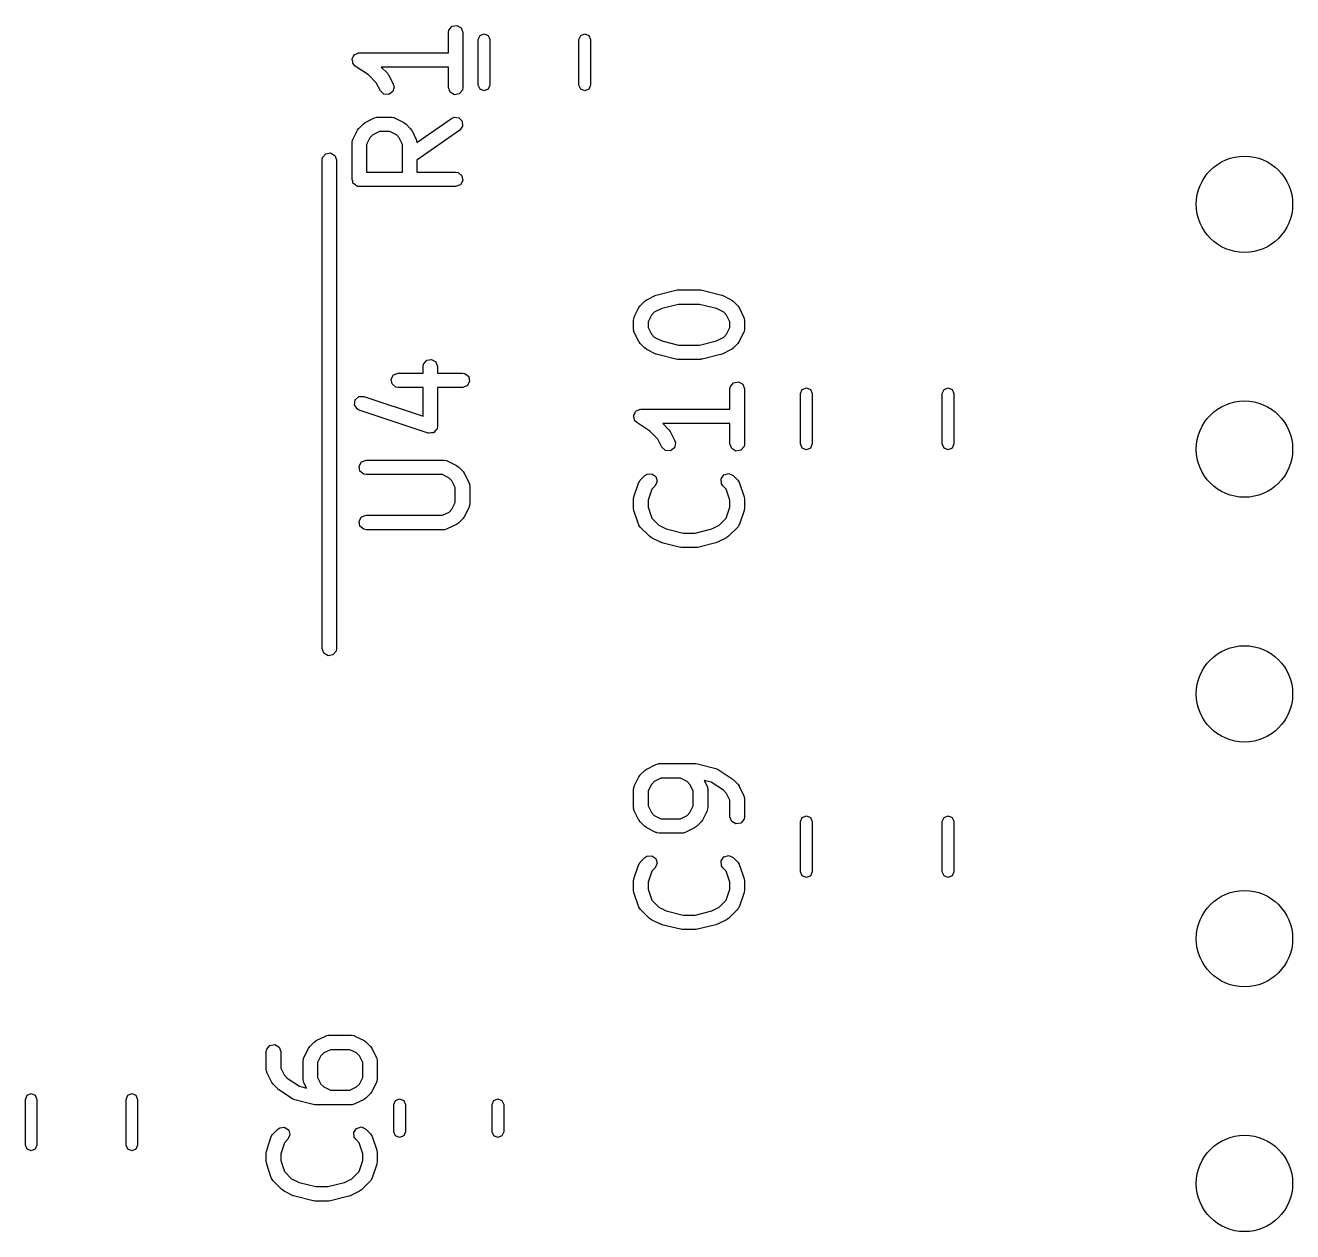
# Model space of a CAD drawing. Extents: x 123 to 179.1, y -123.4 to -75.1.
# Drawn here: x 165.79 to 178.94, y -121.78 to -109.27 of the extents above; entities that cross this region are included whole.
import ezdxf

# ---------------------------------------------------------------- set-up
doc = ezdxf.new("R2010")
doc.units = 0
doc.layers.add('BLACK', color=7, linetype='CONTINUOUS')

msp = doc.modelspace()

# ---------------------------------------------------------------- linework, layer by layer
at = {"layer": 'BLACK', "linetype": 'CONTINUOUS'}
for p, q in [((170.176, -109.342), (170.181, -109.317)), ((170.176, -109.553), (170.176, -109.342)), ((170.181, -109.317), (170.214, -109.277)), ((170.214, -109.277), (170.264, -109.268)), ((170.264, -109.268), (170.309, -109.294)), ((170.309, -109.294), (170.326, -109.342)), ((170.326, -109.342), (170.326, -109.914)), ((170.486, -109.415), (170.504, -109.372)), ((170.504, -109.372), (170.546, -109.355)), ((170.546, -109.355), (170.589, -109.372)), ((170.589, -109.372), (170.606, -109.415)), ((171.531, -109.415), (171.549, -109.372)), ((171.549, -109.372), (171.591, -109.355)), ((171.591, -109.355), (171.634, -109.372)), ((171.634, -109.372), (171.651, -109.415)), ((170.486, -109.889), (170.486, -109.415)), ((170.606, -109.415), (170.606, -109.889)), ((171.531, -109.889), (171.531, -109.415)), ((171.651, -109.415), (171.651, -109.889)), ((169.177, -109.623), (169.178, -109.619)), ((169.183, -109.644), (169.177, -109.623)), ((169.178, -109.615), (169.188, -109.596)), ((169.178, -109.619), (169.178, -109.615)), ((169.186, -109.665), (169.183, -109.644)), ((169.188, -109.596), (169.197, -109.576)), ((169.197, -109.576), (169.201, -109.574)), ((169.201, -109.574), (169.203, -109.571)), ((169.203, -109.571), (169.224, -109.563)), ((169.224, -109.563), (169.243, -109.553)), ((169.243, -109.553), (169.247, -109.554)), ((169.247, -109.554), (169.251, -109.553)), ((169.251, -109.553), (170.176, -109.553)), ((169.19, -109.668), (169.186, -109.665)), ((169.191, -109.672), (169.19, -109.668)), ((169.21, -109.69), (169.191, -109.672)), ((169.346, -109.782), (169.21, -109.69)), ((169.428, -109.863), (169.346, -109.782)), ((170.176, -109.703), (169.48, -109.703)), ((169.48, -109.703), (169.543, -109.765)), ((169.543, -109.765), (169.555, -109.784)), ((169.555, -109.784), (169.557, -109.785)), ((169.557, -109.785), (169.604, -109.88)), ((170.176, -109.914), (170.176, -109.703)), ((169.47, -109.947), (169.428, -109.863)), ((169.612, -109.905), (169.6, -109.955)), ((169.604, -109.88), (169.612, -109.905)), ((170.194, -109.962), (170.176, -109.914)), ((170.326, -109.914), (170.322, -109.939)), ((170.504, -109.931), (170.486, -109.889)), ((170.606, -109.889), (170.589, -109.931)), ((171.549, -109.931), (171.531, -109.889)), ((171.651, -109.889), (171.634, -109.931)), ((169.507, -109.983), (169.47, -109.947)), ((169.558, -109.986), (169.507, -109.983)), ((169.6, -109.955), (169.558, -109.986)), ((170.238, -109.988), (170.194, -109.962)), ((170.289, -109.979), (170.238, -109.988)), ((170.322, -109.939), (170.289, -109.979)), ((170.546, -109.949), (170.504, -109.931)), ((170.589, -109.931), (170.546, -109.949)), ((171.591, -109.949), (171.549, -109.931)), ((171.634, -109.931), (171.591, -109.949)), ((169.246, -110.337), (169.294, -110.289)), ((169.294, -110.289), (169.312, -110.276)), ((169.312, -110.276), (169.313, -110.275)), ((169.313, -110.275), (169.408, -110.228)), ((169.408, -110.228), (169.433, -110.22)), ((169.433, -110.22), (169.438, -110.221)), ((169.438, -110.221), (169.442, -110.22)), ((169.442, -110.22), (169.585, -110.22)), ((169.585, -110.22), (169.61, -110.224)), ((169.61, -110.224), (169.614, -110.227)), ((169.614, -110.227), (169.618, -110.228)), ((169.618, -110.228), (169.713, -110.275)), ((169.713, -110.275), (169.732, -110.289)), ((169.732, -110.289), (169.733, -110.289)), ((169.733, -110.289), (169.781, -110.337)), ((169.85, -110.484), (170.208, -110.233)), ((170.208, -110.233), (170.232, -110.222)), ((170.232, -110.222), (170.283, -110.227)), ((170.283, -110.227), (170.319, -110.263)), ((170.319, -110.263), (170.324, -110.314)), ((169.184, -110.452), (169.232, -110.356)), ((169.232, -110.356), (169.245, -110.338)), ((169.245, -110.338), (169.246, -110.337)), ((169.361, -110.434), (169.326, -110.503)), ((169.391, -110.404), (169.361, -110.434)), ((169.46, -110.37), (169.391, -110.404)), ((169.567, -110.37), (169.46, -110.37)), ((169.636, -110.404), (169.567, -110.37)), ((169.666, -110.434), (169.636, -110.404)), ((169.7, -110.503), (169.666, -110.434)), ((169.781, -110.337), (169.793, -110.355)), ((169.793, -110.355), (169.795, -110.356)), ((169.795, -110.356), (169.842, -110.452)), ((170.294, -110.356), (169.85, -110.667)), ((170.324, -110.314), (170.294, -110.356)), ((169.176, -110.485), (169.181, -110.459)), ((169.176, -110.866), (169.176, -110.485)), ((169.181, -110.459), (169.184, -110.456)), ((169.184, -110.456), (169.184, -110.452)), ((169.326, -110.503), (169.326, -110.791)), ((169.7, -110.791), (169.7, -110.503)), ((169.842, -110.452), (169.85, -110.477)), ((169.85, -110.477), (169.849, -110.481)), ((169.849, -110.481), (169.85, -110.484)), ((168.865, -110.665), (168.87, -110.639)), ((168.865, -115.735), (168.865, -110.665)), ((168.87, -110.639), (168.903, -110.6)), ((168.903, -110.6), (168.953, -110.591)), ((168.953, -110.591), (168.997, -110.617)), ((168.997, -110.617), (169.015, -110.665)), ((169.015, -110.665), (169.015, -115.735)), ((169.85, -110.667), (169.85, -110.791)), ((169.326, -110.791), (169.7, -110.791)), ((169.85, -110.791), (170.251, -110.791)), ((170.251, -110.791), (170.277, -110.796)), ((170.277, -110.796), (170.316, -110.829)), ((170.316, -110.829), (170.325, -110.879)), ((169.183, -110.884), (169.176, -110.866)), ((169.186, -110.904), (169.183, -110.884)), ((169.192, -110.908), (169.186, -110.904)), ((169.194, -110.914), (169.192, -110.908)), ((169.211, -110.924), (169.194, -110.914)), ((169.226, -110.937), (169.211, -110.924)), ((169.235, -110.938), (169.226, -110.937)), ((169.238, -110.94), (169.235, -110.938)), ((169.242, -110.939), (169.238, -110.94)), ((169.251, -110.941), (169.242, -110.939)), ((170.251, -110.941), (169.251, -110.941)), ((170.3, -110.924), (170.251, -110.941)), ((170.325, -110.879), (170.3, -110.924)), ((172.345, -112.063), (172.535, -112.015)), ((172.535, -112.015), (172.55, -112.014)), ((172.55, -112.014), (172.553, -112.013)), ((172.553, -112.013), (172.791, -112.013)), ((172.791, -112.013), (172.806, -112.016)), ((172.806, -112.016), (172.81, -112.015)), ((172.81, -112.015), (173, -112.063)), ((172.167, -112.178), (172.215, -112.13)), ((172.215, -112.13), (172.233, -112.117)), ((172.233, -112.117), (172.234, -112.116)), ((172.234, -112.116), (172.329, -112.069)), ((172.329, -112.069), (172.342, -112.065)), ((172.342, -112.065), (172.345, -112.063)), ((173, -112.063), (173.012, -112.068)), ((173.012, -112.068), (173.015, -112.069)), ((173.015, -112.069), (173.111, -112.116)), ((173.111, -112.116), (173.129, -112.13)), ((173.129, -112.13), (173.13, -112.13)), ((173.13, -112.13), (173.178, -112.178)), ((172.105, -112.293), (172.153, -112.197)), ((172.153, -112.197), (172.166, -112.179)), ((172.166, -112.179), (172.167, -112.178)), ((172.282, -112.275), (172.247, -112.344)), ((172.312, -112.245), (172.282, -112.275)), ((172.389, -112.206), (172.312, -112.245)), ((172.563, -112.163), (172.389, -112.206)), ((172.782, -112.163), (172.563, -112.163)), ((172.956, -112.206), (172.782, -112.163)), ((173.033, -112.245), (172.956, -112.206)), ((173.063, -112.275), (173.033, -112.245)), ((173.097, -112.344), (173.063, -112.275)), ((173.178, -112.178), (173.191, -112.196)), ((173.191, -112.196), (173.192, -112.197)), ((173.192, -112.197), (173.239, -112.293)), ((172.097, -112.326), (172.102, -112.301)), ((172.097, -112.421), (172.097, -112.326)), ((172.102, -112.301), (172.105, -112.297)), ((172.105, -112.297), (172.105, -112.293)), ((172.247, -112.344), (172.247, -112.404)), ((172.247, -112.404), (172.282, -112.472)), ((173.063, -112.472), (173.097, -112.404)), ((173.097, -112.404), (173.097, -112.344)), ((173.239, -112.293), (173.247, -112.318)), ((173.247, -112.318), (173.246, -112.322)), ((173.246, -112.322), (173.247, -112.326)), ((173.247, -112.326), (173.247, -112.421)), ((172.099, -112.426), (172.097, -112.421)), ((172.098, -112.43), (172.099, -112.426)), ((172.105, -112.455), (172.098, -112.43)), ((172.153, -112.55), (172.105, -112.455)), ((172.282, -112.472), (172.312, -112.503)), ((172.312, -112.503), (172.389, -112.541)), ((172.389, -112.541), (172.563, -112.585)), ((172.782, -112.585), (172.956, -112.541)), ((172.956, -112.541), (173.033, -112.503)), ((173.033, -112.503), (173.063, -112.472)), ((173.239, -112.455), (173.192, -112.55)), ((173.24, -112.451), (173.239, -112.455)), ((173.243, -112.447), (173.24, -112.451)), ((173.247, -112.421), (173.243, -112.447)), ((172.154, -112.551), (172.153, -112.55)), ((172.167, -112.57), (172.154, -112.551)), ((172.215, -112.617), (172.167, -112.57)), ((172.216, -112.618), (172.215, -112.617)), ((172.234, -112.631), (172.216, -112.618)), ((172.329, -112.679), (172.234, -112.631)), ((172.563, -112.585), (172.782, -112.585)), ((173.111, -112.631), (173.015, -112.679)), ((173.112, -112.63), (173.111, -112.631)), ((173.13, -112.617), (173.112, -112.63)), ((173.178, -112.57), (173.13, -112.617)), ((173.192, -112.55), (173.178, -112.568)), ((173.178, -112.568), (173.178, -112.57)), ((169.914, -112.808), (169.919, -112.782)), ((169.914, -112.876), (169.914, -112.808)), ((169.919, -112.782), (169.952, -112.743)), ((169.952, -112.743), (170.002, -112.734)), ((170.002, -112.734), (170.046, -112.76)), ((170.046, -112.76), (170.064, -112.808)), ((170.064, -112.808), (170.064, -112.876)), ((172.333, -112.679), (172.329, -112.679)), ((172.345, -112.685), (172.333, -112.679)), ((172.535, -112.732), (172.345, -112.685)), ((172.539, -112.732), (172.535, -112.732)), ((172.553, -112.735), (172.539, -112.732)), ((172.791, -112.735), (172.553, -112.735)), ((172.795, -112.733), (172.791, -112.735)), ((172.81, -112.732), (172.795, -112.733)), ((173, -112.685), (172.81, -112.732)), ((173.003, -112.683), (173, -112.685)), ((173.015, -112.679), (173.003, -112.683)), ((169.582, -112.938), (169.608, -112.893)), ((169.591, -112.988), (169.582, -112.938)), ((169.608, -112.893), (169.656, -112.876)), ((169.656, -112.876), (169.914, -112.876)), ((170.064, -112.876), (170.322, -112.876)), ((170.322, -112.876), (170.348, -112.88)), ((170.348, -112.88), (170.387, -112.913)), ((170.387, -112.913), (170.396, -112.964)), ((169.63, -113.021), (169.591, -112.988)), ((169.656, -113.026), (169.63, -113.021)), ((169.914, -113.026), (169.656, -113.026)), ((169.914, -113.323), (169.914, -113.026)), ((170.322, -113.026), (170.064, -113.026)), ((170.064, -113.026), (170.064, -113.427)), ((170.371, -113.008), (170.322, -113.026)), ((170.396, -112.964), (170.371, -113.008)), ((173.097, -113.04), (173.102, -113.015)), ((173.097, -113.251), (173.097, -113.04)), ((173.102, -113.015), (173.135, -112.976)), ((173.135, -112.976), (173.185, -112.967)), ((173.185, -112.967), (173.23, -112.992)), ((173.23, -112.992), (173.247, -113.04)), ((173.247, -113.04), (173.247, -113.612)), ((173.83, -113.089), (173.848, -113.046)), ((173.848, -113.046), (173.89, -113.029)), ((173.89, -113.029), (173.932, -113.046)), ((173.932, -113.046), (173.95, -113.089)), ((175.3, -113.089), (175.318, -113.046)), ((175.318, -113.046), (175.36, -113.029)), ((175.36, -113.029), (175.402, -113.046)), ((175.402, -113.046), (175.42, -113.089)), ((169.201, -113.204), (169.209, -113.153)), ((169.228, -113.248), (169.201, -113.204)), ((169.209, -113.153), (169.247, -113.119)), ((169.247, -113.119), (169.298, -113.118)), ((169.298, -113.118), (169.914, -113.323)), ((173.83, -113.611), (173.83, -113.089)), ((173.95, -113.089), (173.95, -113.611)), ((175.3, -113.611), (175.3, -113.089)), ((175.42, -113.089), (175.42, -113.611)), ((169.251, -113.26), (169.228, -113.248)), ((169.965, -113.498), (169.251, -113.26)), ((172.098, -113.321), (172.099, -113.317)), ((172.104, -113.342), (172.098, -113.321)), ((172.099, -113.313), (172.109, -113.294)), ((172.099, -113.317), (172.099, -113.313)), ((172.109, -113.294), (172.118, -113.274)), ((172.118, -113.274), (172.122, -113.272)), ((172.122, -113.272), (172.124, -113.269)), ((172.124, -113.269), (172.145, -113.261)), ((172.145, -113.261), (172.164, -113.252)), ((172.164, -113.252), (172.168, -113.253)), ((172.168, -113.253), (172.172, -113.251)), ((172.172, -113.251), (173.097, -113.251)), ((170.055, -113.463), (170.04, -113.476)), ((170.056, -113.457), (170.055, -113.463)), ((170.06, -113.453), (170.056, -113.457)), ((170.064, -113.427), (170.06, -113.453)), ((172.107, -113.364), (172.104, -113.342)), ((172.111, -113.366), (172.107, -113.364)), ((172.112, -113.371), (172.111, -113.366)), ((172.131, -113.389), (172.112, -113.371)), ((172.267, -113.48), (172.131, -113.389)), ((173.097, -113.401), (172.401, -113.401)), ((172.401, -113.401), (172.464, -113.464)), ((172.464, -113.464), (172.476, -113.482)), ((173.097, -113.612), (173.097, -113.401)), ((169.971, -113.498), (169.965, -113.498)), ((169.976, -113.501), (169.971, -113.498)), ((169.996, -113.497), (169.976, -113.501)), ((170.017, -113.497), (169.996, -113.497)), ((170.021, -113.493), (170.017, -113.497)), ((170.027, -113.492), (170.021, -113.493)), ((170.04, -113.476), (170.027, -113.492)), ((172.349, -113.561), (172.267, -113.48)), ((172.391, -113.645), (172.349, -113.561)), ((172.476, -113.482), (172.478, -113.483)), ((172.478, -113.483), (172.525, -113.578)), ((172.525, -113.578), (172.533, -113.603)), ((172.428, -113.681), (172.391, -113.645)), ((172.479, -113.684), (172.428, -113.681)), ((172.521, -113.653), (172.479, -113.684)), ((172.533, -113.603), (172.521, -113.653)), ((173.115, -113.66), (173.097, -113.612)), ((173.159, -113.686), (173.115, -113.66)), ((173.21, -113.677), (173.159, -113.686)), ((173.243, -113.638), (173.21, -113.677)), ((173.247, -113.612), (173.243, -113.638)), ((173.848, -113.654), (173.83, -113.611)), ((173.89, -113.671), (173.848, -113.654)), ((173.932, -113.654), (173.89, -113.671)), ((173.95, -113.611), (173.932, -113.654)), ((175.318, -113.654), (175.3, -113.611)), ((175.36, -113.671), (175.318, -113.654)), ((175.402, -113.654), (175.36, -113.671)), ((175.42, -113.611), (175.402, -113.654)), ((169.249, -113.842), (169.274, -113.798)), ((169.257, -113.893), (169.249, -113.842)), ((169.274, -113.798), (169.322, -113.78)), ((169.322, -113.78), (170.132, -113.78)), ((170.132, -113.78), (170.158, -113.785)), ((170.158, -113.785), (170.161, -113.788)), ((170.161, -113.788), (170.165, -113.788)), ((170.165, -113.788), (170.261, -113.836)), ((170.261, -113.836), (170.279, -113.849)), ((170.279, -113.849), (170.28, -113.85)), ((170.28, -113.85), (170.328, -113.898)), ((169.297, -113.926), (169.257, -113.893)), ((169.322, -113.93), (169.297, -113.926)), ((170.114, -113.93), (169.322, -113.93)), ((170.183, -113.965), (170.114, -113.93)), ((170.213, -113.995), (170.183, -113.965)), ((170.328, -113.898), (170.341, -113.916)), ((170.341, -113.916), (170.342, -113.917)), ((170.342, -113.917), (170.389, -114.012)), ((172.161, -113.994), (172.165, -113.992)), ((172.165, -113.992), (172.167, -113.987)), ((172.167, -113.987), (172.215, -113.94)), ((172.215, -113.94), (172.236, -113.925)), ((172.236, -113.925), (172.287, -113.92)), ((172.287, -113.92), (172.329, -113.95)), ((172.329, -113.95), (172.342, -113.999)), ((173.005, -113.973), (173.034, -113.931)), ((173.009, -114.025), (173.005, -113.973)), ((173.034, -113.931), (173.084, -113.918)), ((173.084, -113.918), (173.13, -113.94)), ((173.13, -113.94), (173.178, -113.987)), ((173.178, -113.987), (173.193, -114.009)), ((170.247, -114.064), (170.213, -113.995)), ((170.247, -114.219), (170.247, -114.064)), ((170.389, -114.012), (170.397, -114.037)), ((170.397, -114.037), (170.396, -114.042)), ((170.396, -114.042), (170.397, -114.046)), ((170.397, -114.046), (170.397, -114.236)), ((172.101, -114.16), (172.149, -114.017)), ((172.149, -114.017), (172.161, -113.994)), ((172.286, -114.081), (172.247, -114.196)), ((172.321, -114.046), (172.286, -114.081)), ((172.342, -113.999), (172.321, -114.046)), ((173.024, -114.046), (173.009, -114.025)), ((173.059, -114.081), (173.024, -114.046)), ((173.097, -114.196), (173.059, -114.081)), ((173.193, -114.009), (173.193, -114.013)), ((173.193, -114.013), (173.196, -114.017)), ((173.196, -114.017), (173.244, -114.16)), ((170.213, -114.287), (170.247, -114.219)), ((170.397, -114.236), (170.393, -114.262)), ((172.097, -114.183), (172.101, -114.161)), ((172.097, -114.279), (172.097, -114.183)), ((172.101, -114.161), (172.101, -114.16)), ((172.247, -114.196), (172.247, -114.266)), ((173.097, -114.266), (173.097, -114.196)), ((173.244, -114.16), (173.247, -114.182)), ((173.247, -114.182), (173.247, -114.183)), ((173.247, -114.183), (173.247, -114.279)), ((169.249, -114.414), (169.274, -114.369)), ((169.274, -114.369), (169.322, -114.352)), ((169.322, -114.352), (170.114, -114.352)), ((170.114, -114.352), (170.183, -114.318)), ((170.183, -114.318), (170.213, -114.287)), ((170.328, -114.385), (170.28, -114.432)), ((170.342, -114.365), (170.328, -114.383)), ((170.328, -114.383), (170.328, -114.385)), ((170.389, -114.27), (170.342, -114.365)), ((170.39, -114.266), (170.389, -114.27)), ((170.393, -114.262), (170.39, -114.266)), ((172.098, -114.28), (172.097, -114.279)), ((172.101, -114.302), (172.098, -114.28)), ((172.149, -114.445), (172.101, -114.302)), ((172.247, -114.266), (172.286, -114.381)), ((172.286, -114.381), (172.36, -114.455)), ((172.985, -114.455), (173.059, -114.381)), ((173.059, -114.381), (173.097, -114.266)), ((173.244, -114.302), (173.196, -114.445)), ((173.247, -114.279), (173.243, -114.301)), ((173.243, -114.301), (173.244, -114.302)), ((169.257, -114.464), (169.249, -114.414)), ((169.297, -114.497), (169.257, -114.464)), ((169.322, -114.502), (169.297, -114.497)), ((170.132, -114.502), (169.322, -114.502)), ((170.136, -114.5), (170.132, -114.502)), ((170.14, -114.501), (170.136, -114.5)), ((170.165, -114.494), (170.14, -114.501)), ((170.261, -114.446), (170.165, -114.494)), ((170.262, -114.445), (170.261, -114.446)), ((170.28, -114.432), (170.262, -114.445)), ((172.152, -114.449), (172.149, -114.445)), ((172.152, -114.453), (172.152, -114.449)), ((172.167, -114.474), (172.152, -114.453)), ((172.262, -114.57), (172.167, -114.474)), ((172.36, -114.455), (172.437, -114.494)), ((172.437, -114.494), (172.61, -114.537)), ((172.735, -114.537), (172.908, -114.494)), ((172.908, -114.494), (172.985, -114.455)), ((173.178, -114.474), (173.083, -114.57)), ((173.18, -114.47), (173.178, -114.474)), ((173.184, -114.468), (173.18, -114.47)), ((173.196, -114.445), (173.184, -114.468)), ((172.264, -114.57), (172.262, -114.57)), ((172.282, -114.584), (172.264, -114.57)), ((172.377, -114.631), (172.282, -114.584)), ((172.38, -114.632), (172.377, -114.631)), ((172.392, -114.637), (172.38, -114.632)), ((172.583, -114.685), (172.392, -114.637)), ((172.61, -114.537), (172.735, -114.537)), ((172.952, -114.637), (172.762, -114.685)), ((172.955, -114.635), (172.952, -114.637)), ((172.968, -114.631), (172.955, -114.635)), ((173.063, -114.584), (172.968, -114.631)), ((173.064, -114.583), (173.063, -114.584)), ((173.083, -114.57), (173.064, -114.583)), ((172.586, -114.684), (172.583, -114.685)), ((172.601, -114.687), (172.586, -114.684)), ((172.744, -114.687), (172.601, -114.687)), ((172.747, -114.686), (172.744, -114.687)), ((172.762, -114.685), (172.747, -114.686)), ((168.883, -115.783), (168.865, -115.735)), ((168.927, -115.809), (168.883, -115.783)), ((168.977, -115.8), (168.927, -115.809)), ((169.01, -115.761), (168.977, -115.8)), ((169.015, -115.735), (169.01, -115.761)), ((172.167, -117.046), (172.215, -116.999)), ((172.215, -116.999), (172.233, -116.986)), ((172.233, -116.986), (172.234, -116.985)), ((172.234, -116.985), (172.329, -116.937)), ((172.329, -116.937), (172.354, -116.93)), ((172.354, -116.93), (172.359, -116.931)), ((172.359, -116.931), (172.363, -116.929)), ((172.363, -116.929), (172.744, -116.929)), ((172.744, -116.929), (172.759, -116.932)), ((172.759, -116.932), (172.762, -116.932)), ((172.762, -116.932), (172.952, -116.979)), ((172.952, -116.979), (172.975, -116.989)), ((172.975, -116.989), (172.976, -116.989)), ((172.976, -116.989), (173.119, -117.085)), ((172.105, -117.161), (172.153, -117.066)), ((172.153, -117.066), (172.166, -117.048)), ((172.166, -117.048), (172.167, -117.046)), ((172.282, -117.144), (172.247, -117.212)), ((172.312, -117.114), (172.282, -117.144)), ((172.381, -117.079), (172.312, -117.114)), ((172.583, -117.079), (172.381, -117.079)), ((172.652, -117.114), (172.583, -117.079)), ((172.682, -117.144), (172.652, -117.114)), ((172.716, -117.212), (172.682, -117.144)), ((172.903, -117.122), (172.829, -117.103)), ((172.829, -117.103), (172.859, -117.161)), ((173.029, -117.205), (172.903, -117.122)), ((173.119, -117.085), (173.127, -117.093)), ((173.127, -117.093), (173.13, -117.094)), ((173.13, -117.094), (173.178, -117.142)), ((173.178, -117.142), (173.191, -117.16)), ((172.097, -117.195), (172.102, -117.169)), ((172.097, -117.385), (172.097, -117.195)), ((172.102, -117.169), (172.105, -117.166)), ((172.105, -117.166), (172.105, -117.161)), ((172.247, -117.212), (172.247, -117.368)), ((172.716, -117.368), (172.716, -117.212)), ((172.859, -117.161), (172.866, -117.186)), ((172.866, -117.186), (172.865, -117.191)), ((172.865, -117.191), (172.866, -117.195)), ((172.866, -117.195), (172.866, -117.385)), ((173.063, -117.239), (173.029, -117.205)), ((173.097, -117.308), (173.063, -117.239)), ((173.191, -117.16), (173.192, -117.161)), ((173.192, -117.161), (173.239, -117.256)), ((173.239, -117.256), (173.247, -117.281)), ((172.099, -117.389), (172.097, -117.385)), ((172.098, -117.394), (172.099, -117.389)), ((172.105, -117.419), (172.098, -117.394)), ((172.247, -117.368), (172.282, -117.436)), ((172.682, -117.436), (172.716, -117.368)), ((172.862, -117.411), (172.859, -117.414)), ((172.866, -117.385), (172.862, -117.411)), ((173.097, -117.48), (173.097, -117.308)), ((173.247, -117.281), (173.246, -117.286)), ((173.246, -117.286), (173.247, -117.29)), ((173.247, -117.29), (173.247, -117.48)), ((172.153, -117.514), (172.105, -117.419)), ((172.154, -117.515), (172.153, -117.514)), ((172.167, -117.534), (172.154, -117.515)), ((172.215, -117.581), (172.167, -117.534)), ((172.282, -117.436), (172.312, -117.466)), ((172.312, -117.466), (172.381, -117.501)), ((172.381, -117.501), (172.583, -117.501)), ((172.583, -117.501), (172.652, -117.466)), ((172.652, -117.466), (172.682, -117.436)), ((172.797, -117.534), (172.749, -117.581)), ((172.798, -117.532), (172.797, -117.534)), ((172.811, -117.514), (172.798, -117.532)), ((172.859, -117.419), (172.811, -117.514)), ((172.859, -117.414), (172.859, -117.419)), ((173.115, -117.529), (173.097, -117.48)), ((173.159, -117.554), (173.115, -117.529)), ((173.243, -117.506), (173.21, -117.545)), ((173.247, -117.48), (173.243, -117.506)), ((173.83, -117.529), (173.848, -117.486)), ((173.83, -118.051), (173.83, -117.529)), ((173.848, -117.486), (173.89, -117.469)), ((173.89, -117.469), (173.932, -117.486)), ((173.932, -117.486), (173.95, -117.529)), ((173.95, -117.529), (173.95, -118.051)), ((175.3, -117.529), (175.318, -117.486)), ((175.3, -118.051), (175.3, -117.529)), ((175.318, -117.486), (175.36, -117.469)), ((175.36, -117.469), (175.402, -117.486)), ((175.402, -117.486), (175.42, -117.529)), ((175.42, -117.529), (175.42, -118.051)), ((172.216, -117.582), (172.215, -117.581)), ((172.234, -117.595), (172.216, -117.582)), ((172.329, -117.643), (172.234, -117.595)), ((172.334, -117.643), (172.329, -117.643)), ((172.337, -117.646), (172.334, -117.643)), ((172.363, -117.651), (172.337, -117.646)), ((172.601, -117.651), (172.363, -117.651)), ((172.605, -117.649), (172.601, -117.651)), ((172.61, -117.65), (172.605, -117.649)), ((172.634, -117.643), (172.61, -117.65)), ((172.73, -117.595), (172.634, -117.643)), ((172.731, -117.594), (172.73, -117.595)), ((172.749, -117.581), (172.731, -117.594)), ((173.21, -117.545), (173.159, -117.554)), ((172.167, -117.951), (172.215, -117.904)), ((172.215, -117.904), (172.236, -117.889)), ((172.236, -117.889), (172.287, -117.884)), ((172.287, -117.884), (172.329, -117.914)), ((172.329, -117.914), (172.342, -117.963)), ((173.005, -117.937), (173.034, -117.895)), ((173.009, -117.988), (173.005, -117.937)), ((173.034, -117.895), (173.084, -117.882)), ((173.084, -117.882), (173.13, -117.904)), ((173.13, -117.904), (173.178, -117.951)), ((172.101, -118.123), (172.149, -117.981)), ((172.149, -117.981), (172.161, -117.958)), ((172.161, -117.958), (172.165, -117.955)), ((172.165, -117.955), (172.167, -117.951)), ((172.286, -118.045), (172.247, -118.159)), ((172.321, -118.01), (172.286, -118.045)), ((172.342, -117.963), (172.321, -118.01)), ((173.024, -118.01), (173.009, -117.988)), ((173.059, -118.045), (173.024, -118.01)), ((173.097, -118.159), (173.059, -118.045)), ((173.178, -117.951), (173.193, -117.973)), ((173.193, -117.973), (173.193, -117.977)), ((173.193, -117.977), (173.196, -117.981)), ((173.196, -117.981), (173.244, -118.123)), ((173.848, -118.094), (173.83, -118.051)), ((173.95, -118.051), (173.932, -118.094)), ((175.318, -118.094), (175.3, -118.051)), ((175.42, -118.051), (175.402, -118.094)), ((172.097, -118.147), (172.101, -118.125)), ((172.097, -118.242), (172.097, -118.147)), ((172.101, -118.125), (172.101, -118.123)), ((172.247, -118.159), (172.247, -118.23)), ((173.097, -118.23), (173.097, -118.159)), ((173.244, -118.123), (173.247, -118.146)), ((173.247, -118.146), (173.247, -118.147)), ((173.247, -118.147), (173.247, -118.242)), ((173.89, -118.111), (173.848, -118.094)), ((173.932, -118.094), (173.89, -118.111)), ((175.36, -118.111), (175.318, -118.094)), ((175.402, -118.094), (175.36, -118.111)), ((172.098, -118.244), (172.097, -118.242)), ((172.101, -118.266), (172.098, -118.244)), ((172.149, -118.409), (172.101, -118.266)), ((172.247, -118.23), (172.286, -118.345)), ((173.059, -118.345), (173.097, -118.23)), ((173.244, -118.266), (173.196, -118.409)), ((173.247, -118.242), (173.243, -118.264)), ((173.243, -118.264), (173.244, -118.266)), ((172.152, -118.412), (172.149, -118.409)), ((172.152, -118.417), (172.152, -118.412)), ((172.167, -118.438), (172.152, -118.417)), ((172.262, -118.534), (172.167, -118.438)), ((172.286, -118.345), (172.36, -118.419)), ((172.36, -118.419), (172.437, -118.457)), ((172.437, -118.457), (172.61, -118.501)), ((172.735, -118.501), (172.908, -118.457)), ((172.908, -118.457), (172.985, -118.419)), ((172.985, -118.419), (173.059, -118.345)), ((173.178, -118.438), (173.083, -118.534)), ((173.18, -118.434), (173.178, -118.438)), ((173.184, -118.432), (173.18, -118.434)), ((173.196, -118.409), (173.184, -118.432)), ((172.264, -118.534), (172.262, -118.534)), ((172.282, -118.548), (172.264, -118.534)), ((172.377, -118.595), (172.282, -118.548)), ((172.61, -118.501), (172.735, -118.501)), ((173.063, -118.548), (172.968, -118.595)), ((173.064, -118.546), (173.063, -118.548)), ((173.083, -118.534), (173.064, -118.546)), ((172.38, -118.596), (172.377, -118.595)), ((172.392, -118.601), (172.38, -118.596)), ((172.583, -118.648), (172.392, -118.601)), ((172.586, -118.648), (172.583, -118.648)), ((172.601, -118.651), (172.586, -118.648)), ((172.744, -118.651), (172.601, -118.651)), ((172.747, -118.65), (172.744, -118.651)), ((172.762, -118.648), (172.747, -118.65)), ((172.952, -118.601), (172.762, -118.648)), ((172.955, -118.599), (172.952, -118.601)), ((172.968, -118.595), (172.955, -118.599)), ((168.805, -119.802), (168.9, -119.755)), ((168.9, -119.755), (168.925, -119.747)), ((168.925, -119.747), (168.93, -119.748)), ((168.93, -119.748), (168.934, -119.747)), ((168.934, -119.747), (169.172, -119.747)), ((169.172, -119.747), (169.198, -119.751)), ((169.198, -119.751), (169.201, -119.754)), ((169.201, -119.754), (169.205, -119.755)), ((169.205, -119.755), (169.301, -119.802)), ((168.287, -119.917), (168.292, -119.891)), ((168.292, -119.891), (168.325, -119.852)), ((168.325, -119.852), (168.375, -119.843)), ((168.375, -119.843), (168.42, -119.869)), ((168.42, -119.869), (168.437, -119.917)), ((168.676, -119.979), (168.724, -119.883)), ((168.724, -119.883), (168.737, -119.865)), ((168.737, -119.865), (168.738, -119.864)), ((168.738, -119.864), (168.786, -119.816)), ((168.786, -119.816), (168.804, -119.804)), ((168.804, -119.804), (168.805, -119.802)), ((168.952, -119.897), (168.883, -119.931)), ((169.154, -119.897), (168.952, -119.897)), ((169.223, -119.931), (169.154, -119.897)), ((169.301, -119.802), (169.319, -119.816)), ((169.319, -119.816), (169.32, -119.816)), ((169.32, -119.816), (169.368, -119.864)), ((169.368, -119.864), (169.381, -119.882)), ((169.381, -119.882), (169.382, -119.883)), ((169.382, -119.883), (169.429, -119.979)), ((168.287, -120.107), (168.287, -119.917)), ((168.437, -119.917), (168.437, -120.09)), ((168.668, -120.012), (168.673, -119.987)), ((168.668, -120.203), (168.668, -120.012)), ((168.673, -119.987), (168.676, -119.983)), ((168.676, -119.983), (168.676, -119.979)), ((168.853, -119.961), (168.818, -120.03)), ((168.818, -120.03), (168.818, -120.185)), ((168.883, -119.931), (168.853, -119.961)), ((169.253, -119.961), (169.223, -119.931)), ((169.287, -120.03), (169.253, -119.961)), ((169.287, -120.185), (169.287, -120.03)), ((169.429, -119.979), (169.437, -120.004)), ((169.437, -120.004), (169.436, -120.008)), ((169.436, -120.008), (169.437, -120.012)), ((169.437, -120.012), (169.437, -120.203)), ((168.289, -120.112), (168.287, -120.107)), ((168.288, -120.116), (168.289, -120.112)), ((168.295, -120.141), (168.288, -120.116)), ((168.343, -120.236), (168.295, -120.141)), ((168.437, -120.09), (168.472, -120.158)), ((168.472, -120.158), (168.505, -120.192)), ((168.344, -120.237), (168.343, -120.236)), ((168.357, -120.256), (168.344, -120.237)), ((168.405, -120.303), (168.357, -120.256)), ((168.408, -120.305), (168.405, -120.303)), ((168.505, -120.192), (168.631, -120.276)), ((168.631, -120.276), (168.705, -120.295)), ((168.67, -120.207), (168.668, -120.203)), ((168.669, -120.211), (168.67, -120.207)), ((168.676, -120.236), (168.669, -120.211)), ((168.705, -120.295), (168.676, -120.236)), ((168.818, -120.185), (168.853, -120.254)), ((168.853, -120.254), (168.883, -120.284)), ((168.883, -120.284), (168.952, -120.318)), ((169.154, -120.318), (169.223, -120.284)), ((169.223, -120.284), (169.253, -120.254)), ((169.253, -120.254), (169.287, -120.185)), ((169.429, -120.236), (169.382, -120.332)), ((169.43, -120.232), (169.429, -120.236)), ((169.433, -120.228), (169.43, -120.232)), ((169.437, -120.203), (169.433, -120.228)), ((165.787, -120.413), (165.805, -120.37)), ((165.787, -120.887), (165.787, -120.413)), ((165.805, -120.37), (165.847, -120.353)), ((165.847, -120.353), (165.89, -120.37)), ((165.89, -120.37), (165.907, -120.413)), ((165.907, -120.413), (165.907, -120.887)), ((166.832, -120.413), (166.85, -120.37)), ((166.832, -120.887), (166.832, -120.413)), ((166.85, -120.37), (166.892, -120.353)), ((166.892, -120.353), (166.935, -120.37)), ((166.935, -120.37), (166.952, -120.413)), ((166.952, -120.413), (166.952, -120.887)), ((168.416, -120.313), (168.408, -120.305)), ((168.559, -120.408), (168.416, -120.313)), ((168.582, -120.418), (168.559, -120.408)), ((168.559, -120.408), (168.559, -120.408)), ((168.773, -120.466), (168.582, -120.418)), ((168.952, -120.318), (169.154, -120.318)), ((169.301, -120.413), (169.205, -120.46)), ((169.302, -120.411), (169.301, -120.413)), ((169.32, -120.399), (169.302, -120.411)), ((169.368, -120.351), (169.32, -120.399)), ((169.382, -120.332), (169.368, -120.35)), ((169.368, -120.35), (169.368, -120.351)), ((169.61, -120.467), (169.628, -120.424)), ((169.628, -120.424), (169.67, -120.407)), ((169.67, -120.407), (169.712, -120.424)), ((169.712, -120.424), (169.73, -120.467)), ((170.63, -120.467), (170.648, -120.424)), ((170.648, -120.424), (170.69, -120.407)), ((170.69, -120.407), (170.732, -120.424)), ((170.732, -120.424), (170.75, -120.467)), ((168.776, -120.466), (168.773, -120.466)), ((168.791, -120.468), (168.776, -120.466)), ((169.172, -120.468), (168.791, -120.468)), ((169.176, -120.467), (169.172, -120.468)), ((169.18, -120.468), (169.176, -120.467)), ((169.205, -120.46), (169.18, -120.468)), ((169.61, -120.748), (169.61, -120.467)), ((169.73, -120.467), (169.73, -120.748)), ((170.63, -120.748), (170.63, -120.467)), ((170.75, -120.467), (170.75, -120.748)), ((168.291, -120.941), (168.339, -120.798)), ((168.339, -120.798), (168.351, -120.775)), ((168.351, -120.775), (168.355, -120.773)), ((168.355, -120.773), (168.357, -120.769)), ((168.357, -120.769), (168.405, -120.721)), ((168.405, -120.721), (168.426, -120.706)), ((168.426, -120.706), (168.477, -120.702)), ((168.511, -120.827), (168.476, -120.862)), ((168.477, -120.702), (168.519, -120.731)), ((168.532, -120.781), (168.511, -120.827)), ((168.519, -120.731), (168.532, -120.781)), ((169.195, -120.755), (169.224, -120.713)), ((169.199, -120.806), (169.195, -120.755)), ((169.214, -120.827), (169.199, -120.806)), ((169.249, -120.862), (169.214, -120.827)), ((169.224, -120.713), (169.274, -120.699)), ((169.274, -120.699), (169.32, -120.721)), ((169.32, -120.721), (169.368, -120.769)), ((169.368, -120.769), (169.383, -120.79)), ((169.383, -120.79), (169.383, -120.795)), ((169.383, -120.795), (169.386, -120.798)), ((169.386, -120.798), (169.434, -120.941)), ((169.628, -120.791), (169.61, -120.748)), ((169.67, -120.808), (169.628, -120.791)), ((169.712, -120.791), (169.67, -120.808)), ((169.73, -120.748), (169.712, -120.791)), ((170.648, -120.791), (170.63, -120.748)), ((170.69, -120.808), (170.648, -120.791)), ((170.732, -120.791), (170.69, -120.808)), ((170.75, -120.748), (170.732, -120.791)), ((165.805, -120.93), (165.787, -120.887)), ((165.847, -120.947), (165.805, -120.93)), ((165.89, -120.93), (165.847, -120.947)), ((165.907, -120.887), (165.89, -120.93)), ((166.85, -120.93), (166.832, -120.887)), ((166.892, -120.947), (166.85, -120.93)), ((166.935, -120.93), (166.892, -120.947)), ((166.952, -120.887), (166.935, -120.93)), ((168.287, -120.965), (168.291, -120.943)), ((168.291, -120.943), (168.291, -120.941)), ((168.476, -120.862), (168.437, -120.977)), ((169.287, -120.977), (169.249, -120.862)), ((169.434, -120.941), (169.437, -120.963)), ((168.287, -121.06), (168.287, -120.965)), ((168.288, -121.061), (168.287, -121.06)), ((168.291, -121.084), (168.288, -121.061)), ((168.339, -121.226), (168.291, -121.084)), ((168.437, -120.977), (168.437, -121.048)), ((168.437, -121.048), (168.476, -121.162)), ((169.249, -121.162), (169.287, -121.048)), ((169.287, -121.048), (169.287, -120.977)), ((169.434, -121.084), (169.386, -121.226)), ((169.437, -121.06), (169.433, -121.082)), ((169.433, -121.082), (169.434, -121.084)), ((169.437, -120.963), (169.437, -120.965)), ((169.437, -120.965), (169.437, -121.06)), ((168.476, -121.162), (168.55, -121.236)), ((169.175, -121.236), (169.249, -121.162)), ((168.342, -121.23), (168.339, -121.226)), ((168.342, -121.234), (168.342, -121.23)), ((168.357, -121.256), (168.342, -121.234)), ((168.452, -121.351), (168.357, -121.256)), ((168.454, -121.352), (168.452, -121.351)), ((168.472, -121.365), (168.454, -121.352)), ((168.55, -121.236), (168.627, -121.275)), ((168.627, -121.275), (168.8, -121.318)), ((168.8, -121.318), (168.925, -121.318)), ((168.925, -121.318), (169.098, -121.275)), ((169.098, -121.275), (169.175, -121.236)), ((169.273, -121.351), (169.254, -121.364)), ((169.368, -121.256), (169.273, -121.351)), ((169.37, -121.252), (169.368, -121.256)), ((169.374, -121.249), (169.37, -121.252)), ((169.386, -121.226), (169.374, -121.249)), ((168.567, -121.413), (168.472, -121.365)), ((168.57, -121.413), (168.567, -121.413)), ((168.582, -121.418), (168.57, -121.413)), ((168.773, -121.466), (168.582, -121.418)), ((168.776, -121.466), (168.773, -121.466)), ((168.791, -121.468), (168.776, -121.466)), ((168.934, -121.468), (168.791, -121.468)), ((168.937, -121.467), (168.934, -121.468)), ((168.952, -121.466), (168.937, -121.467)), ((169.142, -121.418), (168.952, -121.466)), ((169.145, -121.416), (169.142, -121.418)), ((169.158, -121.413), (169.145, -121.416)), ((169.253, -121.365), (169.158, -121.413)), ((169.254, -121.364), (169.253, -121.365))]:
    msp.add_line(p, q, dxfattribs=at)
at = {"layer": 'BLACK'}
for centre in [(178.435, -111.125), (178.435, -113.665), (178.435, -116.205), (178.435, -118.745), (178.435, -121.285)]:
    msp.add_circle(centre, 0.5, dxfattribs=at)

doc.saveas('drawing.dxf')
